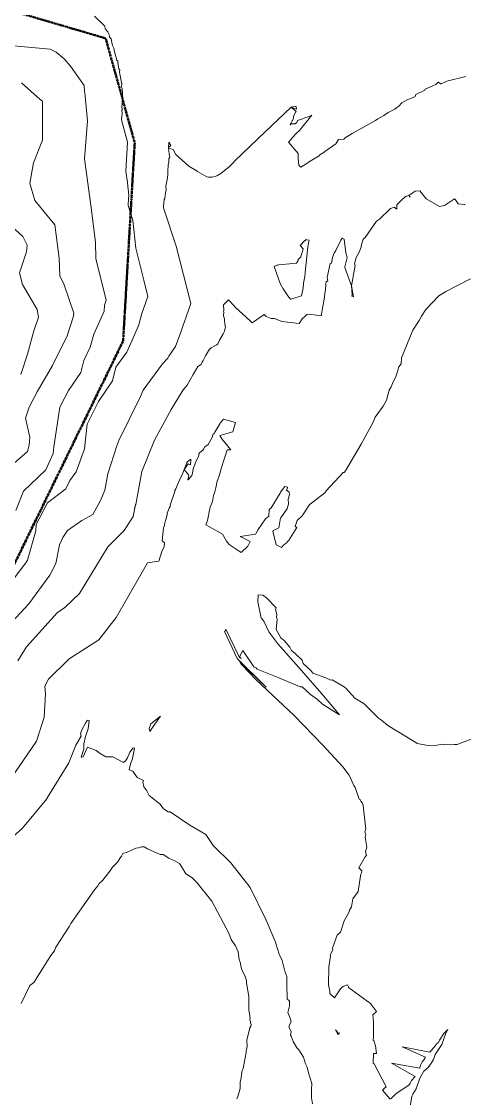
# Model space of a CAD drawing. Header units: metres. Extents: x 808604 to 810125, y 9157736 to 9158882.
# Drawn here: x 808900 to 809050.3, y 9157944.1 to 9158309.8 of the extents above; entities that cross this region are included whole.
import ezdxf

# ---------------------------------------------------------------- set-up
doc = ezdxf.new("R2010")
doc.units = ezdxf.units.M
doc.linetypes.add('ACAD_ISO08W100', pattern=[36, 24, -3, 6, -3])
doc.linetypes.add('PHANTOM2', pattern=[1.25, 0.625, -0.125, 0.125, -0.125, 0.125, -0.125])
doc.layers.add('AA L BOT', color=148, linetype='ACAD_ISO08W100')
doc.layers.add('C-TOPO-MAJR', color=9, linetype='Continuous')

msp = doc.modelspace()

# ---------------------------------------------------------------- linework, layer by layer
at = {"layer": 'AA L BOT', "color": 11, "linetype": 'PHANTOM2', "lineweight": 50, "flags": 128}
msp.add_lwpolyline([(809084.26, 9158881.64), (809082.85, 9158802.17), (809109.98, 9158770.13), (809098.89, 9158744.25), (809143.28, 9158646.89), (809137.11, 9158584.04), (809129.65, 9158530.63), (809094.16, 9158510.92), (808995.59, 9158550.33), (808940.39, 9158558.21), (808918.7, 9158538.51), (808877.3, 9158361.19), (808895.05, 9158313.91), (808928.56, 9158304.05), (808938.42, 9158268.59), (808934.49, 9158201.26), (808859.57, 9158047.58), (808780.72, 9158055.47), (808606.12, 9158097.76)], dxfattribs=at)
at = {"layer": 'C-TOPO-MAJR', "color": 9, "linetype": 'Continuous', "lineweight": 5}
for points, elevation in [([(808892.41, 9158114.19), (808901.47, 9158125.96), (808902.08, 9158126.92), (808904.86, 9158136.87), (808905.02, 9158138.96), (808908.79, 9158146.36), (808915.01, 9158151.05), (808916.37, 9158153.93), (808918.52, 9158156.88), (808921.43, 9158164.66), (808922.34, 9158173.05), (808926.12, 9158180.76), (808930.89, 9158187.75), (808931.98, 9158192.41), (808935.75, 9158197.5), (808939.71, 9158206.38), (808940.81, 9158210.67), (808942.88, 9158216.4), (808941.48, 9158221.94), (808938.83, 9158232.84), (808937.82, 9158242.32), (808936.18, 9158247.35), (808936.28, 9158249.84), (808936.39, 9158250.69), (808935.96, 9158254.95), (808935.98, 9158255.14), (808935.46, 9158258.95), (808935.98, 9158268.8), (808935.98, 9158268.8), (808935.98, 9158268.8), (808935.98, 9158268.8), (808933.9, 9158276.38), (808933.92, 9158276.49), (808933.92, 9158276.71), (808934.14, 9158278.39), (808934.17, 9158278.47), (808934.06, 9158279.61), (808934.12, 9158279.81), (808934.12, 9158280.13), (808934, 9158280.68), (808934.31, 9158283.23), (808934.29, 9158283.33), (808934.32, 9158283.35), (808934.24, 9158284.89), (808934.24, 9158284.9), (808934.24, 9158284.9), (808934.24, 9158284.92), (808934.3, 9158285.38), (808934.15, 9158287.09), (808934.15, 9158287.11), (808934.15, 9158287.14), (808933.9, 9158287.62), (808934, 9158288.72), (808933.97, 9158288.83), (808933.98, 9158288.89), (808933.47, 9158291.42), (808933.34, 9158291.89), (808933.3, 9158292.66), (808933.37, 9158293.3), (808933.02, 9158293.69), (808932.89, 9158294.23), (808932.72, 9158295.86), (808932.75, 9158295.9), (808932.65, 9158296.28), (808932.35, 9158296.61), (808932.27, 9158296.76), (808932.21, 9158296.97), (808931.95, 9158298.34), (808931.72, 9158299.11), (808931.54, 9158299.52), (808931.38, 9158300.67), (808930.92, 9158301.66), (808930.67, 9158302.65), (808930.56, 9158303.33), (808930.4, 9158303.85), (808929.91, 9158304.41), (808929.73, 9158305.34), (808929.27, 9158306.27), (808929.09, 9158306.53), (808928.52, 9158307.21), (808928.12, 9158308.25), (808927.91, 9158308.49), (808924.76, 9158311.59)], 2830), ([(808896.02, 9158301.6), (808909.76, 9158300.33), (808911.77, 9158299.33), (808914.43, 9158297.06), (808916.65, 9158294.64), (808921.26, 9158288.06), (808921.34, 9158285.97), (808921.5, 9158285.52), (808922.43, 9158276), (808921.4, 9158263.09), (808923.53, 9158247.46), (808925.11, 9158234.82), (808925.27, 9158229.31), (808928.7, 9158215.14), (808928.2, 9158213.42), (808928.05, 9158211.4), (808924.59, 9158203.63), (808923.26, 9158199.17), (808921.1, 9158194.7), (808920.14, 9158190.63), (808915.97, 9158184.51), (808913.04, 9158178.86), (808910.97, 9158165.3), (808910.79, 9158163.07), (808908.22, 9158157.5), (808900.63, 9158150.28), (808898.04, 9158143.69)], 2820), ([(808899.99, 9158288.93), (808906.34, 9158283.27), (808906.75, 9158282.97), (808907.15, 9158282.75), (808907.1, 9158269.45), (808904.06, 9158261.76), (808902.79, 9158254.84), (808904.54, 9158248.97), (808911.33, 9158240.68), (808912.73, 9158229.37), (808913.01, 9158223.46), (808914.48, 9158220.34), (808917.73, 9158210.74), (808917.66, 9158209.73), (808915.53, 9158203.03), (808910.53, 9158192.93), (808905.35, 9158184.05), (808902.65, 9158178.86), (808901.4, 9158175.12), (808902.79, 9158168.61), (808902.57, 9158165.93), (808902.01, 9158163.72), (808895.73, 9158158.19)], 2810), ([(809050.79, 9158291.14), (809044.38, 9158289.54), (809042.37, 9158288.61), (809042.18, 9158288.65), (809041.5, 9158289.14), (809041.31, 9158289.05), (809040.6, 9158288.42), (809037, 9158286.83), (809036.89, 9158286.45), (809033.83, 9158284.95), (809033.64, 9158284.36), (809032.34, 9158283.71), (809031.15, 9158283.27), (809029.11, 9158282.13), (809028.06, 9158281), (809027.35, 9158280.55), (809026.69, 9158280), (809024.45, 9158278.92), (809022.97, 9158277.89), (809020.9, 9158276.73), (809020.1, 9158276.14), (809012.16, 9158271.79), (809009.83, 9158270.28), (809009.38, 9158269.83), (809007.61, 9158269.65), (809006.73, 9158268.27), (809002.91, 9158265.61), (809002.71, 9158265.44), (809001.3, 9158264.46), (809001.06, 9158264.2), (809000.79, 9158264.07), (808997.45, 9158262.02), (808997.17, 9158261.78), (808994.81, 9158260.29), (808994.15, 9158261.04), (808993.87, 9158263.19), (808993.84, 9158265), (808990.59, 9158268.82), (808991.6, 9158269.94), (808991.77, 9158270.17), (808993.34, 9158271.85), (808994.34, 9158272.78), (808998.48, 9158277.94), (808997.85, 9158277.62), (808997.59, 9158277.57), (808993.66, 9158276.15), (808993.49, 9158275.46), (808992.87, 9158275.08), (808991.49, 9158274.99), (808991.41, 9158274.95), (808991.19, 9158274.68), (808991.31, 9158274.97), (808991.34, 9158275.05), (808991.38, 9158275.13), (808991.59, 9158275.55), (808991.91, 9158276.09), (808991.93, 9158276.21), (808992.33, 9158276.94), (808992.35, 9158277.68), (808993.14, 9158279.09), (808993.17, 9158279.17), (808993.19, 9158279.21), (808991.51, 9158280.64), (808993.29, 9158280.05), (808993.29, 9158280.05), (808993.3, 9158280.06), (808993.16, 9158280.92), (808993.02, 9158281.04), (808991.5, 9158280.68), (808991.49, 9158280.66), (808982.62, 9158272.15), (808972.4, 9158262.43), (808972.04, 9158262.03), (808970.55, 9158260.54), (808967.62, 9158258.16), (808966.34, 9158257.36), (808964.69, 9158256.9), (808963.42, 9158256.88), (808962.94, 9158257.03), (808959.75, 9158258.79), (808959.28, 9158259.15), (808956.79, 9158260.6), (808952.43, 9158264.6), (808952.42, 9158264.6), (808951.49, 9158266.35), (808949.93, 9158266.74), (808950.15, 9158264.94), (808950.16, 9158264.86), (808950.36, 9158263.71), (808950.05, 9158263.28), (808950.03, 9158261.97), (808949.82, 9158261.03), (808949.61, 9158258.96), (808949.66, 9158257.94), (808949.58, 9158256.65), (808949.03, 9158253.82), (808949.04, 9158252.6), (808948.82, 9158251.6), (808948.66, 9158249.83), (808948.65, 9158249.77), (808948.63, 9158249.7), (808948.44, 9158249.36), (808948.19, 9158247.04), (808948.19, 9158246.78), (808948.18, 9158246.74), (808948.19, 9158246.54), (808952.53, 9158233.45), (808957.42, 9158214.05), (808953.74, 9158203.39), (808952.21, 9158199.37), (808949.95, 9158196.11), (808949.62, 9158195.49), (808947.89, 9158193.5), (808941.3, 9158184.59), (808940.42, 9158182.46), (808933.05, 9158167.46), (808932.36, 9158165.73), (808929.31, 9158156.23), (808928.33, 9158150.58), (808926.96, 9158147.33), (808924.22, 9158142.39), (808920.46, 9158140.35), (808915.6, 9158136.92), (808914.03, 9158134.53), (808912.87, 9158132.05), (808911.65, 9158125.72), (808909.61, 9158121.73), (808902.46, 9158112.03), (808896.74, 9158105.8)], 2840), ([(809050.57, 9158247.66), (809050.31, 9158247.66), (809048.2, 9158247.83), (809047.27, 9158249.19), (809046.92, 9158249.52), (809043.59, 9158247.25), (809041.82, 9158246.94), (809037.37, 9158249.54), (809035.23, 9158252.25), (809033.62, 9158252.11), (809033.45, 9158252.04), (809031.51, 9158250.79), (809031.92, 9158250.07), (809031.4, 9158250.73), (809030.33, 9158250.32), (809028.72, 9158248.83), (809028.6, 9158248.77), (809027.42, 9158247.5), (809027.43, 9158246.07), (809026.51, 9158246.74), (809025.25, 9158246.22), (809025.02, 9158246.05), (809021.53, 9158242.6), (809020.44, 9158241.99), (809016.59, 9158236.44), (809015.95, 9158235.91), (809015.34, 9158234.07), (809015.3, 9158233.3), (809014.66, 9158231.67), (809013.55, 9158229.62), (809013.06, 9158227.51), (809013.21, 9158226.92), (809012.01, 9158220), (809012.63, 9158216.29), (809012.06, 9158216.54), (809012.21, 9158217.13), (809012, 9158220), (809009.78, 9158226.25), (809009.69, 9158226.43), (809010.48, 9158229.63), (809010.11, 9158231.25), (809009.45, 9158235.89), (809009.32, 9158235.98), (809008.95, 9158236.14), (809008.87, 9158236.19), (809008.38, 9158235.48), (809006.66, 9158231.97), (809006.1, 9158231.06), (809005.58, 9158229.62), (809005.2, 9158227.66), (809004.71, 9158227.62), (809003.71, 9158222.83), (809003.97, 9158221.51), (809003.43, 9158221.56), (809003.28, 9158220.48), (809003.15, 9158218.69), (809002.93, 9158217.56), (809002.78, 9158216.21), (809001.7, 9158209.78), (808997.71, 9158210.41), (808996.81, 9158210.26), (808996.23, 9158209.77), (808995.24, 9158208.77), (808994.24, 9158207.2), (808988.38, 9158207.9), (808985.85, 9158208.93), (808984.74, 9158208.98), (808983.06, 9158209.57), (808982.31, 9158210.33), (808978.25, 9158207.4), (808977.53, 9158208.25), (808972.67, 9158212.63), (808972.21, 9158213.21), (808970.22, 9158215.22), (808968.51, 9158213.57), (808968.62, 9158211.69), (808968.59, 9158211.35), (808968.65, 9158211.05), (808968.57, 9158209.81), (808968.9, 9158208.76), (808968.87, 9158208.43), (808968.97, 9158206.87), (808969.23, 9158206.09), (808968.85, 9158204.63), (808968.45, 9158203.72), (808967.22, 9158201.58), (808966.63, 9158200.34), (808966.46, 9158200.22), (808966.29, 9158200.04), (808964.39, 9158198.97), (808963.91, 9158198.55), (808963.9, 9158198.53), (808963.85, 9158198.47), (808962.42, 9158196.2), (808961.6, 9158194.68), (808961.26, 9158194.14), (808960.93, 9158193.3), (808959.82, 9158192.64), (808958.25, 9158189.95), (808958.24, 9158189.93), (808958.23, 9158189.93), (808958.22, 9158189.91), (808956.24, 9158186.24), (808954.89, 9158184.67), (808950.81, 9158178.02), (808945.1, 9158167.65), (808940.84, 9158157.02), (808940.83, 9158156.98), (808938.85, 9158145.82), (808938.7, 9158145.61), (808938.66, 9158145.45), (808938.64, 9158145.28), (808938.6, 9158145.16), (808938.37, 9158144.65), (808938.42, 9158144.53), (808937.87, 9158141.75), (808934.86, 9158136.99), (808929.28, 9158131.39), (808919.64, 9158115.55), (808914.74, 9158110.78), (808912.06, 9158109.02), (808901.66, 9158097.39), (808898.71, 9158092.74)], 2850), ([(808895.24, 9158241.52), (808900.43, 9158236.77), (808901.95, 9158233.86), (808901.66, 9158231.59), (808899.33, 9158224.45), (808900.33, 9158220.45), (808905.35, 9158212.01), (808905.81, 9158209.35), (808904.18, 9158204.76), (808902.09, 9158196.83), (808899.79, 9158189.96)], 2800), ([(809052.37, 9158222.45), (809043.99, 9158218.11), (809042.79, 9158217.26), (809041.68, 9158216.62), (809037.22, 9158212.01), (809035.73, 9158209.74), (809034.97, 9158208.3), (809032.85, 9158205.02), (809028.96, 9158195.57), (809028.86, 9158193.48), (809028.04, 9158192.46), (809027.06, 9158189.12), (809026.16, 9158187.43), (809025.45, 9158185.67), (809024.8, 9158184.63), (809023.82, 9158181.2), (809022.69, 9158179.19), (809020.04, 9158175.46), (809019.31, 9158173.72), (809015.23, 9158166.22), (809009.99, 9158157.2), (809009.48, 9158156.63), (809009.16, 9158156.68), (809003.36, 9158150.38), (809002.89, 9158149.77), (808997.99, 9158145.91), (808997.94, 9158145.88), (808997.88, 9158145.84), (808995.3, 9158141.88), (808993.57, 9158140.35), (808992.85, 9158138.34), (808993.45, 9158137.97), (808990.6, 9158133.42), (808990.36, 9158133.33), (808989.79, 9158132.64), (808989.46, 9158132.45), (808988.87, 9158131.96), (808988.24, 9158131.13), (808986.47, 9158132.1), (808986.46, 9158132.11), (808986.46, 9158132.11), (808986.46, 9158132.11), (808986.46, 9158132.11), (808985.35, 9158136.67), (808985.36, 9158136.67), (808985.36, 9158136.67), (808985.41, 9158136.97), (808985.41, 9158136.97), (808987.38, 9158137.83), (808987.95, 9158141.19), (808987.98, 9158141.23), (808987.98, 9158141.25), (808990.09, 9158144.19), (808990.16, 9158144.24), (808990.17, 9158144.27), (808990.18, 9158144.29), (808990.13, 9158144.37), (808990.59, 9158145.84), (808990.6, 9158146.03), (808990.52, 9158147.54), (808990.9, 9158149.03), (808990.89, 9158149.94), (808989.98, 9158150.66), (808990.26, 9158151.42), (808990.27, 9158151.6), (808989.31, 9158151.89), (808987.94, 9158149.99), (808987.75, 9158149.63), (808984.74, 9158144.62), (808984.06, 9158144.12), (808983.93, 9158141.79), (808982.75, 9158140.92), (808980.32, 9158137.27), (808979.42, 9158135.69), (808974.26, 9158134.85), (808977.62, 9158133.21), (808976.84, 9158131.66), (808974.6, 9158129.42), (808970.46, 9158132.17), (808969.58, 9158133.36), (808968.19, 9158135.7), (808963.8, 9158138.23), (808962.59, 9158138.82), (808963.1, 9158140.36), (808963.88, 9158144.43), (808964.02, 9158144.85), (808964.77, 9158146.8), (808965.09, 9158148.14), (808965.12, 9158148.86), (808965.62, 9158150.12), (808965.98, 9158151.4), (808966.43, 9158153.64), (808967.17, 9158155.77), (808967.43, 9158156.76), (808968.47, 9158160.09), (808968.61, 9158160.86), (808969.12, 9158162.19), (808969.79, 9158164.36), (808971.01, 9158164.3), (808967.94, 9158168.07), (808967.31, 9158169.18), (808971.76, 9158170.47), (808972.63, 9158173.56), (808968.56, 9158174.71), (808967.41, 9158173.4), (808967.26, 9158173.2), (808965.6, 9158170.32), (808965.37, 9158169.79), (808965.1, 9158169.8), (808964.83, 9158169.07), (808964.82, 9158168.77), (808963.38, 9158166.11), (808962.2, 9158165.36), (808961.71, 9158164.57), (808961.57, 9158164.26), (808960.52, 9158163.47), (808960.23, 9158163), (808960.15, 9158162.41), (808959.82, 9158161.63), (808958.91, 9158159.88), (808958.83, 9158159.1), (808958.37, 9158158.32), (808957.9, 9158155.96), (808957.76, 9158155.63), (808956.52, 9158154.19), (808956.47, 9158154.16), (808956.43, 9158154.21), (808956.48, 9158154.23), (808956.77, 9158155.52), (808956.68, 9158155.79), (808955.17, 9158157.69), (808954.48, 9158155.8), (808953.91, 9158154.78), (808952.81, 9158152.2), (808952.36, 9158151.05), (808952.07, 9158150.5), (808952.02, 9158150.17), (808950.48, 9158145.57), (808950.41, 9158145.13), (808950.11, 9158144.51), (808949.47, 9158142.86), (808949.39, 9158142.09), (808949.37, 9158142.07), (808949.37, 9158142.01), (808949.11, 9158141.05), (808948.86, 9158140.37), (808948.84, 9158140.26), (808948.69, 9158139.76), (808948.62, 9158139.6), (808948.55, 9158138.63), (808948.15, 9158137.86), (808947.79, 9158133.4), (808948.57, 9158132.7), (808948.4, 9158131.56), (808947.68, 9158129.78), (808946.61, 9158126.49), (808942.76, 9158126), (808940.47, 9158121.95), (808932.1, 9158107.42), (808926.21, 9158099.77), (808916.19, 9158093.37), (808909.19, 9158086.51), (808907.94, 9158084.12), (808908.18, 9158081.49), (808907.67, 9158073.57), (808905.1, 9158065.36), (808893.55, 9158048.49)], 2860), ([(809025.11, 9157943.86), (809022.5, 9157946.89), (809023.02, 9157947.52), (809023.75, 9157948.04), (809019.63, 9157955.86), (809019.31, 9157956.12), (809019.45, 9157959.37), (809020.51, 9157959.39), (809020.16, 9157961.91), (809019.52, 9157963.77), (809019.21, 9157963.95), (809019.47, 9157964.4), (809019.45, 9157970.2), (809019.25, 9157972.44), (809020.53, 9157973.67), (809018.49, 9157976.37), (809011.02, 9157981.72), (809010.94, 9157981.83), (809010.94, 9157981.97), (809010.6, 9157982.62), (809009.03, 9157982.07), (809008.22, 9157981.34), (809006.21, 9157978.28), (809004.69, 9157979.76), (809004.66, 9157980.55), (809004.15, 9157982.63), (809004.33, 9157988.83), (809004.82, 9157992.4), (809004.77, 9157992.79), (809005.67, 9157994.68), (809005.58, 9157995.12), (809005.65, 9157995.43), (809007.13, 9157999.5), (809008.23, 9158000.58), (809009.53, 9158004.42), (809011.12, 9158007.23), (809011.33, 9158008.02), (809012.02, 9158009.13), (809012.47, 9158011.82), (809014.21, 9158014.38), (809015.03, 9158019.63), (809015.18, 9158020.26), (809015.42, 9158020.66), (809015.45, 9158021.4), (809014.44, 9158022.4), (809016.59, 9158026.11), (809017.12, 9158026.68), (809017.02, 9158027.09), (809016.75, 9158027.84), (809017.2, 9158029.47), (809016.6, 9158032.81), (809016.82, 9158033.73), (809016.55, 9158034.57), (809016.8, 9158035.49), (809015.98, 9158043.54), (809015.72, 9158044.4), (809015.14, 9158045.09), (809014.99, 9158045.5), (809014.6, 9158045.74), (809013.28, 9158049.69), (809012.76, 9158050.33), (809011.21, 9158053.92), (809009.08, 9158056.72), (809002.26, 9158064.06), (808992.49, 9158074.13), (808979.61, 9158086.23), (808974.75, 9158091.33), (808974.54, 9158091.6), (808974.1, 9158092.36), (808983.08, 9158083.7), (808973.18, 9158093.52), (808968.94, 9158102.67), (808969.14, 9158102.72), (808969.32, 9158103.4), (808973.89, 9158094.03), (808974.08, 9158093.86), (808974.55, 9158093.5), (808973.93, 9158094.05), (808975.12, 9158096.14), (808978.88, 9158090.64), (808979.61, 9158090.31), (808979.95, 9158089.87), (808987.3, 9158086.88), (808994.57, 9158083.83), (808995.22, 9158083.82), (808998.13, 9158081.22), (809000.48, 9158079.58), (809002.11, 9158078.02), (809007.94, 9158074.38), (809001.97, 9158081.43), (808995, 9158089.38), (808987.04, 9158098.5), (808983.95, 9158102.56), (808982.33, 9158105.89), (808981.56, 9158107.1), (808981.29, 9158107.12), (808980.25, 9158112.77), (808980.26, 9158115.13), (808981.92, 9158114.96), (808983.09, 9158114.07), (808986.46, 9158110.63), (808986.24, 9158110.06), (808986.63, 9158108.44), (808986.53, 9158107.36), (808986.72, 9158106.83), (808986.45, 9158103.3), (808987.97, 9158100.54), (808989.19, 9158099.57), (808991.04, 9158097.38), (808991.59, 9158096.14), (808992.83, 9158095.23), (808995.2, 9158092.86), (808995.58, 9158091.74), (808998.19, 9158089.37), (808998.91, 9158088.5), (809003.25, 9158086.93), (809004.96, 9158086.07), (809005.46, 9158086.26), (809009.52, 9158083.91), (809010.02, 9158083.43), (809013.08, 9158080.04), (809015.91, 9158078.32), (809016.46, 9158077.86), (809021.2, 9158073.21), (809022.14, 9158072.57), (809024.31, 9158070.74), (809033.87, 9158064.92), (809034.27, 9158064.59), (809037.38, 9158064.01), (809039.8, 9158063.84), (809042.22, 9158064.25), (809043.14, 9158064.18), (809044.02, 9158064.44), (809046.89, 9158064.28), (809047.82, 9158064.3), (809054.02, 9158066.62)], 2860), ([(808998.71, 9157942.31), (808998.42, 9157944.25), (808998.36, 9157947.14), (808998.56, 9157949.2), (808997.38, 9157952.84), (808996.98, 9157954.67), (808996.39, 9157955.85), (808995.66, 9157958.09), (808994.15, 9157960.6), (808993.49, 9157961.32), (808992.24, 9157963.43), (808991.53, 9157965.21), (808991.24, 9157965.63), (808991.47, 9157966.66), (808990.87, 9157968.23), (808990.84, 9157968.92), (808991.48, 9157970.15), (808991.12, 9157971.35), (808990.34, 9157973.29), (808991, 9157975.59), (808991, 9157977.07), (808990.52, 9157977.63), (808990.19, 9157977.66), (808990.06, 9157983.12), (808989.99, 9157983.56), (808990.05, 9157985.48), (808989.4, 9157987.28), (808988.45, 9157990.94), (808987.51, 9157992.86), (808987.45, 9157993.12), (808986.32, 9157996.73), (808986.28, 9157996.94), (808983.06, 9158004.59), (808982.96, 9158004.72), (808982.9, 9158004.87), (808977.55, 9158015.77), (808971.09, 9158024.12), (808965.28, 9158029.78), (808965.14, 9158029.87), (808965.05, 9158030.03), (808962.54, 9158033.72), (808957.13, 9158036.86), (808957.1, 9158036.87), (808950.43, 9158041.43), (808949.73, 9158041.4), (808948.17, 9158042.47), (808947.09, 9158044.07), (808943.34, 9158046.92), (808942.58, 9158048.52), (808941.48, 9158049.85), (808941.2, 9158051.51), (808941.41, 9158052.08), (808939.3, 9158053.04), (808937.8, 9158055.27), (808936.59, 9158055.7), (808937.02, 9158057.73), (808937.66, 9158059.44), (808937.95, 9158060.6), (808938.39, 9158063.07), (808937.93, 9158063.16), (808936.82, 9158061.64), (808935.94, 9158059.72), (808935.33, 9158058.72), (808934.59, 9158058.16), (808930.96, 9158060.07), (808928.58, 9158060.1), (808926.65, 9158061.27), (808925.37, 9158062.28), (808922.4, 9158063.41), (808920.94, 9158060.07), (808920.46, 9158059.99), (808920.27, 9158060.03), (808921.1, 9158062.67), (808921.15, 9158064.47), (808921.72, 9158067.04), (808922.59, 9158069.55), (808923, 9158072.46), (808923, 9158072.47), (808922.47, 9158072.53), (808922.34, 9158072.48), (808921.7, 9158071.5), (808920.51, 9158069.28), (808920.01, 9158067.94), (808920.25, 9158067.06), (808918.45, 9158064.08), (808916.08, 9158058), (808908.57, 9158045.89), (808908.56, 9158045.88), (808908.56, 9158045.88), (808908.56, 9158045.87), (808900.29, 9158035.85), (808894.88, 9158030.96)], 2870), ([(808973.03, 9157943.97), (808973.37, 9157944.71), (808974.01, 9157946.66), (808974.17, 9157947.49), (808974.25, 9157949.6), (808974.6, 9157951.07), (808974.74, 9157952.98), (808974.91, 9157953.64), (808975.21, 9157954.24), (808976.21, 9157959.66), (808976.28, 9157960.4), (808976.55, 9157961.62), (808976.42, 9157963.93), (808977.49, 9157968.1), (808977.83, 9157968.63), (808977.94, 9157969.19), (808977.73, 9157969.78), (808977.72, 9157970.02), (808977.47, 9157971), (808977.58, 9157971.48), (808977.15, 9157974.02), (808977.14, 9157978.65), (808976.38, 9157983.44), (808976.39, 9157983.97), (808976.21, 9157984.47), (808975.95, 9157985.49), (808974.69, 9157988.13), (808974.19, 9157990.39), (808973.9, 9157991.32), (808973.52, 9157993.89), (808972.66, 9157995.92), (808971.14, 9157998.02), (808970.32, 9158000.22), (808964.54, 9158011.07), (808959.5, 9158017.41), (808957.78, 9158019.09), (808955.73, 9158020.41), (808954.34, 9158022.8), (808953.62, 9158023.86), (808952.08, 9158024.75), (808949.98, 9158025.69), (808948.13, 9158026.96), (808947.02, 9158026.9), (808942.74, 9158028.89), (808941.67, 9158029.5), (808940.77, 9158029.52), (808939.7, 9158029.17), (808938.83, 9158029.04), (808935.85, 9158027.74), (808934.35, 9158027.26), (808933.98, 9158026.4), (808933.48, 9158025.81), (808932.73, 9158024.44), (808930.87, 9158022.68), (808929.98, 9158021.31), (808927.62, 9158018.17), (808926.4, 9158017.06), (808925.85, 9158016.25), (808924.75, 9158014.9), (808916.74, 9158003.47), (808916.28, 9158002.57), (808911.7, 9157995.46), (808911.24, 9157994.17), (808909.95, 9157992.58), (808904.16, 9157983.5), (808902.83, 9157982.41), (808899.94, 9157976.33)], 2880), ([(809031.59, 9157939.26), (809032.47, 9157944.85), (809032.83, 9157945.59), (809033.9, 9157947.37), (809035.18, 9157950.93), (809036.51, 9157953.39), (809038.06, 9157954.64), (809039.14, 9157956.16), (809039.81, 9157957.31), (809040.36, 9157958.98), (809042.59, 9157962.43), (809044.02, 9157966.22), (809044.7, 9157967.54), (809043.32, 9157966.15), (809041.83, 9157963.92), (809041.47, 9157963.09), (809040.86, 9157962.65), (809040.48, 9157962.03), (809038.53, 9157959.78), (809029.13, 9157961.67), (809037.15, 9157958.06), (809036.58, 9157957.19), (809036.02, 9157956.49), (809035.4, 9157955.37), (809035.21, 9157954.37), (809025.55, 9157956.12), (809033.56, 9157951.59), (809032.33, 9157950.22), (809031.95, 9157949.32), (809031.53, 9157948.75), (809027.03, 9157945.62), (809026.94, 9157945.58), (809025.36, 9157943.94)], 2860)]:
    msp.add_lwpolyline(points, dxfattribs=dict(at, elevation=elevation))
for points, elevation in [([(808949.92, 9158266.95), (808950.72, 9158267.69), (808949.99, 9158268.75), (808949.95, 9158268.65), (808949.97, 9158268.49), (808949.92, 9158266.95)], 2840), ([(808996.25, 9158235.42), (808996.16, 9158235.38), (808994.6, 9158233.68), (808995.59, 9158232.63), (808994.83, 9158229.92), (808993.94, 9158228.91), (808993.84, 9158228.66), (808993.28, 9158227.69), (808987.29, 9158227.11), (808986.89, 9158227.01), (808986.63, 9158227.06), (808986.6, 9158227.05), (808985.73, 9158226.62), (808987.81, 9158220.86), (808988.81, 9158218.97), (808990.4, 9158216.6), (808991.28, 9158215.51), (808991.51, 9158215.46), (808995, 9158216.65), (808995.45, 9158218.65), (808995.68, 9158220.36), (808995.71, 9158220.9), (808996.12, 9158223.16), (808996.22, 9158224.51), (808997.18, 9158233.29), (808997.55, 9158235.07), (808997.6, 9158235.48), (808996.82, 9158235.68), (808996.65, 9158235.78), (808996.25, 9158235.42)], 2850), ([(808957.5, 9158161.03), (808957.43, 9158161.11), (808957.4, 9158161.09), (808957.36, 9158161.05), (808956.84, 9158160.75), (808956.11, 9158159.99), (808956.07, 9158159.94), (808956.07, 9158159.93), (808955.17, 9158157.69), (808955.18, 9158157.7), (808956.59, 9158159.58), (808957.38, 9158159.19), (808957.45, 9158160.94), (808957.5, 9158161.03)], 2860), ([(808943.33, 9158069.74), (808943.53, 9158068.67), (808944.68, 9158070.39), (808947.18, 9158073.93), (808943.94, 9158071.29), (808943.33, 9158069.74)], 2870), ([(809007.39, 9157965.94), (809007.54, 9157965.97), (809007.9, 9157966.32), (809007.48, 9157966.31), (809006.54, 9157967.39), (809007.28, 9157965.99), (809007.3, 9157965.91), (809007.39, 9157965.94)], 2860)]:
    msp.add_lwpolyline(points, close=True, dxfattribs=dict(at, elevation=elevation))

doc.saveas('drawing.dxf')
